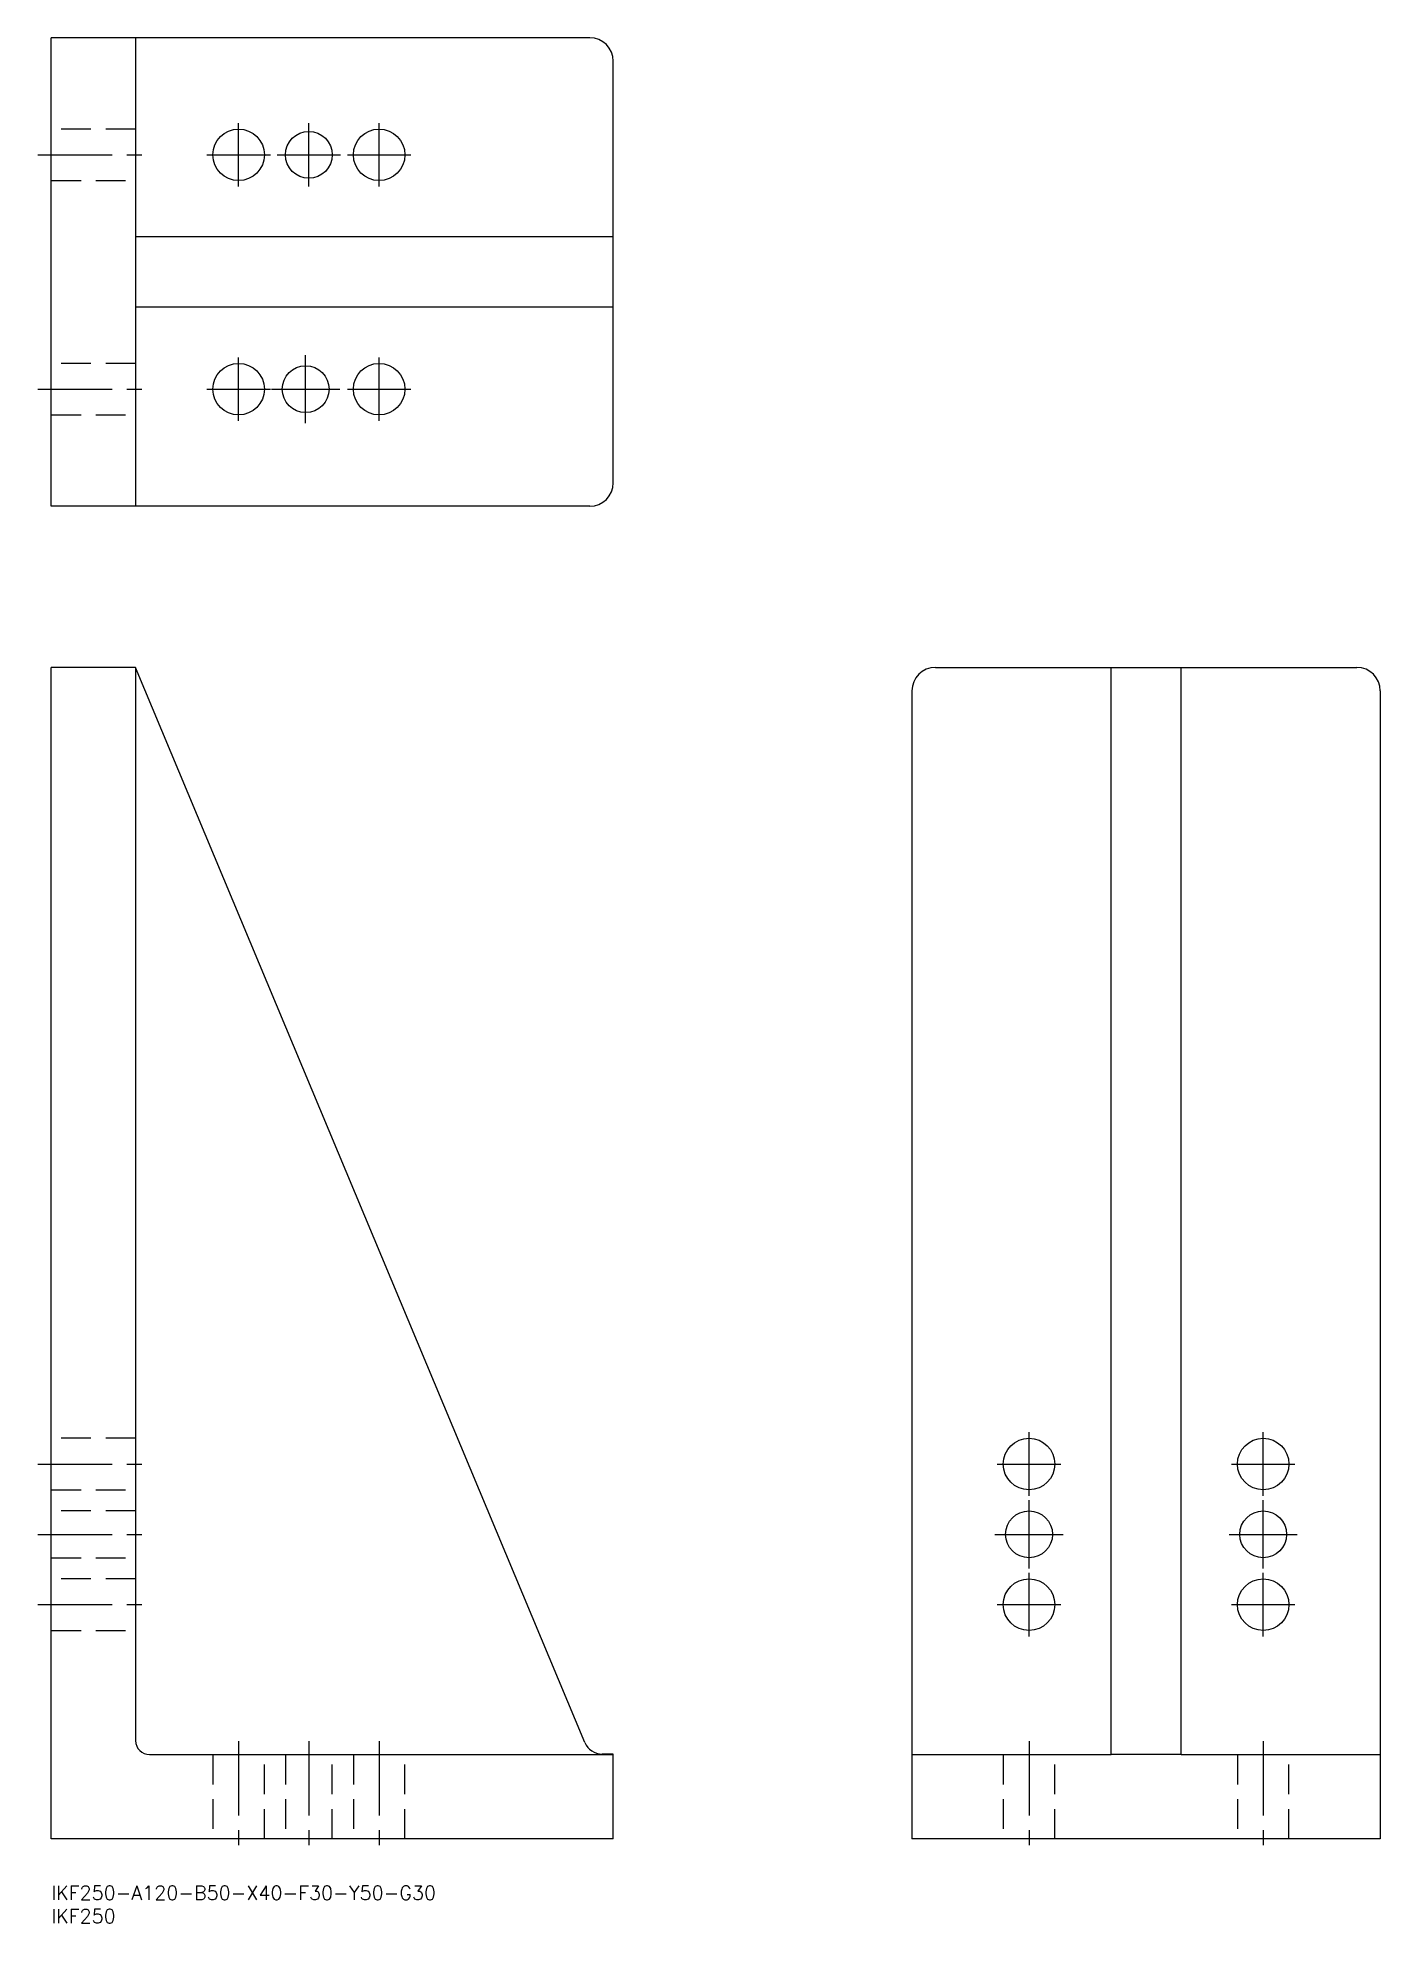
# Model space of a CAD drawing. Extents: x -3 to 284, y -8 to 394.
import ezdxf

# ---------------------------------------------------------------- set-up
doc = ezdxf.new("R2010")
doc.units = 0
doc.header["$LTSCALE"] = 0.5
doc.linetypes.add('CENTER', pattern=[50.8, 31.75, -6.35, 6.35, -6.35])
doc.linetypes.add('DASHED', pattern=[19.05, 12.7, -6.35])
for name, color, linetype in [('MSM_CENTER', 1, 'CENTER'), ('MSM_CONTINUOUS', 7, 'CONTINUOUS'), ('MSM_DASHED', 4, 'DASHED'), ('MSM_PART_NUMBER', 7, 'CONTINUOUS')]:
    doc.layers.add(name, color=color, linetype=linetype)
doc.styles.get("Standard").update_dxf_attribs({"font": 'txt.shx', "height": 3, "bigfont": 'bigfont.shx'})

# ---------------------------------------------------------------- blocks, each defined once
blk = doc.blocks.new('*U42')
at = {"layer": 'MSM_PART_NUMBER'}
blk.add_text('IKF250-A120-B50-X40-F30-Y50-G30', height=3, dxfattribs=at).set_placement((0, -3))
blk = doc.blocks.new('*U43')
at = {"layer": 'MSM_PART_NUMBER'}
blk.add_text('IKF250', height=3, dxfattribs=at).set_placement((0, -8))

msp = doc.modelspace()

# ---------------------------------------------------------------- linework, layer by layer
at = {"layer": 'MSM_CENTER'}
for p, q in [((40, 362.61), (40, 376.16)), ((55, 362.61), (55, 376.16)), ((70, 362.61), (70, 376.16)), ((-2.9, 369.39), (20.9, 369.39)), ((33.23, 369.39), (46.78, 369.39)), ((48.23, 369.39), (61.78, 369.39)), ((63.23, 369.39), (76.78, 369.39)), ((40, 312.61), (40, 326.16)), ((54.31, 312.11), (54.31, 326.66)), ((70, 312.61), (70, 326.16)), ((-2.9, 319.39), (20.9, 319.39)), ((33.23, 319.39), (46.78, 319.39)), ((47.04, 319.39), (61.59, 319.39)), ((63.23, 319.39), (76.78, 319.39)), ((208.78, 83.22), (208.78, 96.78)), ((258.78, 83.22), (258.78, 96.78)), ((-2.9, 90), (20.9, 90)), ((202, 90), (215.55, 90)), ((252, 90), (265.55, 90)), ((208.78, 67.72), (208.78, 82.28)), ((258.78, 67.72), (258.78, 82.28)), ((-2.9, 75), (20.9, 75)), ((201.5, 75), (216.05, 75)), ((251.5, 75), (266.05, 75)), ((208.78, 53.22), (208.78, 66.78)), ((258.78, 53.22), (258.78, 66.78)), ((-2.9, 60), (20.9, 60)), ((202, 60), (215.55, 60)), ((252, 60), (265.55, 60)), ((40, 30.9), (40, 7.1)), ((55, 30.9), (55, 7.1)), ((70, 30.9), (70, 7.1)), ((208.78, 30.9), (208.78, 7.1)), ((258.78, 30.9), (258.78, 7.1))]:
    msp.add_line(p, q, dxfattribs=at)
at = {"layer": 'MSM_CONTINUOUS'}
for p, q in [((0, 294.39), (0, 394.39)), ((115, 394.39), (0, 394.39)), ((18, 394.39), (18, 294.39)), ((120, 299.39), (120, 389.39)), ((120, 351.89), (18, 351.89)), ((120, 336.89), (18, 336.89)), ((115, 294.39), (0, 294.39)), ((0, 10), (0, 260)), ((18, 260), (0, 260)), ((113.93, 30.56), (18, 260)), ((18, 260), (18, 31)), ((188.78, 260), (278.78, 260)), ((226.28, 28), (226.28, 260)), ((241.28, 28), (241.28, 260)), ((183.78, 255), (183.78, 10)), ((283.78, 255), (283.78, 10)), ((21, 28), (120, 28)), ((120, 28.1), (117.62, 28.1)), ((120, 10), (120, 28.1)), ((183.78, 28), (226.28, 28)), ((226.28, 28.1), (241.28, 28.1)), ((241.28, 28), (283.78, 28)), ((120, 10), (0, 10)), ((283.78, 10), (183.78, 10))]:
    msp.add_line(p, q, dxfattribs=at)
for centre, radius in [((40, 369.39), 5.5), ((55, 369.39), 5), ((70, 369.39), 5.5), ((40, 319.39), 5.5), ((54.31, 319.39), 5), ((70, 319.39), 5.5), ((208.78, 90), 5.5), ((258.78, 90), 5.5), ((208.78, 75), 5), ((258.78, 75), 5), ((208.78, 60), 5.5), ((258.78, 60), 5.5)]:
    msp.add_circle(centre, radius, dxfattribs=at)
for centre, radius, start, end in [((115, 389.39), 5, 0, 90), ((115, 299.39), 5, 270, 0), ((188.78, 255), 5, 90, 180), ((278.78, 255), 5, 0, 90), ((21, 31), 3, 180, 270), ((117.62, 32.1), 4, 202.69, 270)]:
    msp.add_arc(centre, radius, start, end, dxfattribs=at)
at = {"layer": 'MSM_DASHED'}
for p, q in [((18, 374.89), (0, 374.89)), ((0, 363.89), (18, 363.89)), ((18, 324.89), (0, 324.89)), ((0, 313.89), (18, 313.89)), ((18, 95.5), (0, 95.5)), ((0, 84.5), (18, 84.5)), ((18, 80), (0, 80)), ((0, 70), (18, 70)), ((18, 65.5), (0, 65.5)), ((0, 54.5), (18, 54.5)), ((34.5, 28), (34.5, 10)), ((45.5, 10), (45.5, 28)), ((50, 28), (50, 10)), ((60, 10), (60, 28)), ((64.5, 28), (64.5, 10)), ((75.5, 10), (75.5, 28)), ((203.28, 28), (203.28, 10)), ((214.28, 10), (214.28, 28)), ((253.28, 28), (253.28, 10)), ((264.28, 10), (264.28, 28))]:
    msp.add_line(p, q, dxfattribs=at)

# ---------------------------------------------------------------- block references
at = {"layer": 'MSM_CONTINUOUS'}
for name in ['*U42', '*U43']:
    msp.add_blockref(name, (0, 0), dxfattribs=at)

doc.saveas('drawing.dxf')
